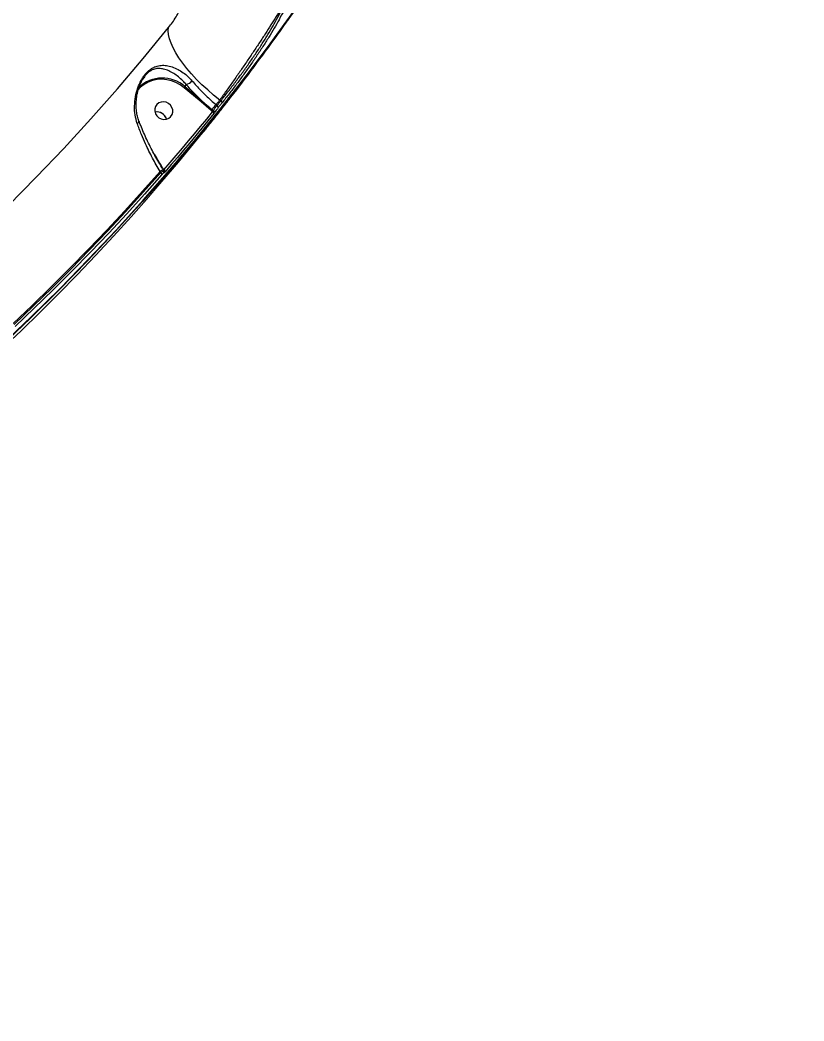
# Model space of a CAD drawing. Header units: millimetres. Extents: x -7151 to 6134, y -5040 to 5562.
# Drawn here: x -1329.2 to -948.5, y -1539.4 to -1053.6 of the extents above; entities that cross this region are included whole.
import ezdxf

# ---------------------------------------------------------------- set-up
doc = ezdxf.new("R2010")
doc.units = ezdxf.units.MM
for name, color, linetype in [('DIKOM_ОБЪЕКТ', 7, 'Continuous'), ('DIKOM_РАЗМЕР_ЗОНА', 7, 'Continuous'), ('DIKOM_РАЗМЕР_ОБЪЕКТА', 7, 'Continuous')]:
    doc.layers.add(name, color=color, linetype=linetype)
doc.styles.add('style1', font='arial.ttf', dxfattribs={"width": 0.8})
doc.dimstyles.new('1-50', dxfattribs={"dimtxt": 300, "dimasz": 200, "dimexe": 100, "dimexo": 0, "dimgap": 100, "dimtad": 1, "dimtxsty": 'style1', "dimcen": 200, "dimclrd": 7, "dimclre": 7, "dimclrt": 7, "dimadec": 1, "dimazin": 2, "dimtfac": 1, "dimtmove": 0, "dimatfit": 2, "dimfxl": 0, "dimlwd": 25, "dimlwe": 18, "dimarcsym": 0})

# ---------------------------------------------------------------- blocks, each defined once
blk = doc.blocks.new('*D0')
at = {"layer": 'Defpoints', "color": 0, "transparency": 16777216}
for p in [(4133.55, 168.74), (-4567.47, -1241.13), (4133.55, -4153.12)]:
    blk.add_point(p, dxfattribs=at)
at = {"layer": 'DIKOM_РАЗМЕР_ОБЪЕКТА', "color": 7, "lineweight": 18, "transparency": 16777216}
for p, q in [((4133.55, 168.74), (4133.55, -4253.12)), ((-4567.47, -1241.13), (-4567.47, -4253.12))]:
    blk.add_line(p, q, dxfattribs=at)
at = {"layer": 'DIKOM_РАЗМЕР_ОБЪЕКТА', "color": 7, "lineweight": 25, "transparency": 16777216}
blk.add_line((-4367.47, -4153.12), (3933.55, -4153.12), dxfattribs=at)
at = {"layer": 'DIKOM_РАЗМЕР_ОБЪЕКТА', "color": 7, "transparency": 16777216}
for points in [[(-4367.47, -4119.79), (-4367.47, -4186.45), (-4567.47, -4153.12)], [(3933.55, -4119.79), (3933.55, -4186.45), (4133.55, -4153.12)]]:
    blk.add_solid(points, dxfattribs=at)
at = {"layer": 'DIKOM_РАЗМЕР_ОБЪЕКТА', "color": 7, "transparency": 16777216, "insert": (150.61, -3899.95), "char_height": 300, "attachment_point": 5, "style": 'style1'}
blk.add_mtext('8700', dxfattribs=at)
blk = doc.blocks.new('*D3')
at = {"layer": 'Defpoints', "color": 0, "transparency": 16777216}
for p in [(6133.55, 253.24), (-5802.46, -2467.19), (6133.55, -4939.78)]:
    blk.add_point(p, dxfattribs=at)
at = {"layer": 'DIKOM_РАЗМЕР_ЗОНА', "color": 7, "lineweight": 18, "transparency": 16777216}
for p, q in [((6133.55, 253.24), (6133.55, -5039.78)), ((-5802.46, -2467.19), (-5802.46, -5039.78))]:
    blk.add_line(p, q, dxfattribs=at)
at = {"layer": 'DIKOM_РАЗМЕР_ЗОНА', "color": 7, "lineweight": 25, "transparency": 16777216}
blk.add_line((-5602.46, -4939.78), (5933.55, -4939.78), dxfattribs=at)
at = {"layer": 'DIKOM_РАЗМЕР_ЗОНА', "color": 7, "transparency": 16777216}
for points in [[(-5602.46, -4906.44), (-5602.46, -4973.11), (-5802.46, -4939.78)], [(5933.55, -4906.44), (5933.55, -4973.11), (6133.55, -4939.78)]]:
    blk.add_solid(points, dxfattribs=at)
at = {"layer": 'DIKOM_РАЗМЕР_ЗОНА', "color": 7, "transparency": 16777216, "insert": (186.61, -4686.61), "char_height": 300, "attachment_point": 5, "style": 'style1'}
blk.add_mtext('11950', dxfattribs=at)

msp = doc.modelspace()

# ---------------------------------------------------------------- linework, layer by layer
at = {"layer": 'DIKOM_ОБЪЕКТ', "color": 7, "linetype": 'Continuous', "lineweight": 15}
for p, q in [((-1269.364, -1082.053), (-1269.614, -1082.42)), ((-1241.301, -1093.371), (-1249.483, -1086.437)), ((-1248.484, -1084.923), (-1249.079, -1085.93)), ((-1249.079, -1085.93), (-1240.896, -1092.864)), ((-1231.647, -1092.796), (-1232.191, -1092.421)), ((-1236.322, -1097.54), (-1241.301, -1093.371)), ((-1235.644, -1098.114), (-1236.322, -1097.54)), ((-1235.937, -1097.064), (-1235.345, -1097.566)), ((-1234.015, -1094.688), (-1233.512, -1095.114)), ((-1271.424, -1102.7), (-1271.417, -1102.722)), ((-1239.985, -1107.693), (-1239.921, -1107.622)), ((-1264.055, -1118.668), (-1262.767, -1120.736)), ((-1260.848, -1127.621), (-1261.212, -1127.037)), ((-1259.431, -1126.721), (-1259.561, -1126.514))]:
    msp.add_line(p, q, dxfattribs=at)
at = {"layer": 'DIKOM_ОБЪЕКТ', "color": 7, "linetype": 'Continuous', "lineweight": 15, "flags": 128}
for points in [[(-1338.041, -1211.187), (-1323.775, -1197.667), (-1309.772, -1183.894), (-1296.035, -1169.872), (-1282.569, -1155.605), (-1269.378, -1141.098), (-1256.466, -1126.354), (-1243.838, -1111.379), (-1231.496, -1096.177), (-1219.444, -1080.752), (-1207.687, -1065.109), (-1196.227, -1049.254)], [(-1196.605, -1049.894), (-1208.065, -1065.75), (-1219.822, -1081.392), (-1231.874, -1096.817), (-1244.215, -1112.019), (-1256.844, -1126.995), (-1269.756, -1141.738), (-1282.947, -1156.245), (-1296.413, -1170.512), (-1310.149, -1184.535), (-1324.153, -1198.308), (-1338.419, -1211.827)], [(-1335.01, -1143.756), (-1321.314, -1129.947), (-1307.893, -1115.888), (-1294.749, -1101.584), (-1281.888, -1087.038), (-1269.314, -1072.255), (-1257.03, -1057.241)], [(-1232.191, -1092.421), (-1235.175, -1090.036), (-1238.063, -1087.557), (-1240.828, -1085.005), (-1243.446, -1082.405), (-1245.893, -1079.779), (-1248.146, -1077.152), (-1250.185, -1074.548), (-1251.991, -1071.991), (-1253.547, -1069.503), (-1254.84, -1067.107), (-1255.858, -1064.826), (-1256.591, -1062.68), (-1257.033, -1060.689), (-1257.18, -1058.87), (-1257.03, -1057.241)], [(-1249.483, -1086.437), (-1251.388, -1085.036), (-1253.468, -1083.909), (-1255.679, -1083.08), (-1257.971, -1082.567), (-1260.294, -1082.382), (-1262.599, -1082.529), (-1264.833, -1083.004), (-1266.95, -1083.797), (-1268.901, -1084.891), (-1270.644, -1086.261), (-1271.994, -1087.694)], [(-1232.191, -1092.421), (-1232.419, -1092.704), (-1232.646, -1092.988), (-1232.874, -1093.272), (-1233.102, -1093.555), (-1233.33, -1093.838), (-1233.558, -1094.122), (-1233.787, -1094.405), (-1234.015, -1094.688)], [(-1233.512, -1095.114), (-1233.279, -1094.825), (-1233.045, -1094.535), (-1232.812, -1094.245), (-1232.579, -1093.956), (-1232.346, -1093.666), (-1232.113, -1093.376), (-1231.88, -1093.086), (-1231.647, -1092.796)], [(-1262.728, -1100.149), (-1261.77, -1100.995), (-1260.622, -1101.56), (-1259.376, -1101.801), (-1258.132, -1101.696), (-1256.992, -1101.255), (-1256.048, -1100.513), (-1255.377, -1099.53), (-1255.033, -1098.387), (-1255.044, -1097.175), (-1255.408, -1095.993), (-1256.097, -1094.937), (-1257.054, -1094.091), (-1258.203, -1093.526), (-1259.449, -1093.286), (-1260.693, -1093.39), (-1261.832, -1093.832), (-1262.776, -1094.573), (-1263.448, -1095.556), (-1263.792, -1096.699), (-1263.781, -1097.911), (-1263.417, -1099.093), (-1262.728, -1100.149)], [(-1231.038, -1093.712), (-1231.271, -1094.002), (-1231.504, -1094.292), (-1231.737, -1094.582), (-1231.97, -1094.872), (-1232.203, -1095.162), (-1232.437, -1095.452), (-1232.671, -1095.742), (-1232.904, -1096.031)], [(-1259.346, -1126.303), (-1256.328, -1122.824), (-1253.326, -1119.332), (-1250.34, -1115.828), (-1247.369, -1112.31), (-1244.414, -1108.78), (-1241.475, -1105.237), (-1238.551, -1101.682), (-1235.644, -1098.114)], [(-1258.06, -1101.679), (-1258.33, -1100.945), (-1259.018, -1099.888)], [(-1235.039, -1099.036), (-1237.948, -1102.606), (-1240.874, -1106.165), (-1243.815, -1109.71), (-1246.773, -1113.243), (-1249.746, -1116.764), (-1252.735, -1120.271), (-1255.74, -1123.766), (-1258.76, -1127.248)], [(-1239.329, -1106.919), (-1239.095, -1106.629), (-1238.862, -1106.339), (-1238.628, -1106.049), (-1238.395, -1105.759), (-1238.161, -1105.469), (-1237.928, -1105.179), (-1237.695, -1104.889), (-1237.462, -1104.599)], [(-1264.239, -1136.534), (-1261.219, -1133.052), (-1258.215, -1129.557), (-1255.226, -1126.049), (-1252.253, -1122.529), (-1249.295, -1118.996), (-1246.354, -1115.451), (-1243.428, -1111.892), (-1240.518, -1108.322)], [(-1261.212, -1127.037), (-1269.726, -1136.64), (-1278.359, -1146.141), (-1287.111, -1155.539), (-1295.98, -1164.833), (-1304.965, -1174.022), (-1314.065, -1183.104), (-1323.279, -1192.079), (-1332.606, -1200.944)], [(-1259.561, -1126.514), (-1259.563, -1126.511), (-1259.574, -1126.498)], [(-1332.102, -1201.372), (-1322.795, -1192.524), (-1313.6, -1183.568), (-1304.518, -1174.504), (-1295.55, -1165.335), (-1286.699, -1156.061), (-1277.963, -1146.683), (-1269.346, -1137.202), (-1260.848, -1127.621)], [(-1260.262, -1128.565), (-1268.768, -1138.155), (-1277.392, -1147.643), (-1286.134, -1157.029), (-1294.994, -1166.311), (-1303.968, -1175.487), (-1313.058, -1184.558), (-1322.261, -1193.522), (-1331.575, -1202.377)], [(-1338, -1213.264), (-1328.685, -1204.409), (-1319.482, -1195.445), (-1310.393, -1186.374), (-1301.418, -1177.197), (-1292.559, -1167.915), (-1283.817, -1158.53), (-1275.192, -1149.041), (-1266.687, -1139.452)]]:
    msp.add_lwpolyline(points, dxfattribs=at)
at = {"layer": 'DIKOM_ОБЪЕКТ', "color": 7, "linetype": 'Continuous', "lineweight": 15}
for centre, radius, start, end in [((-1260.068, -1098.242), 16.503, 48.24972, 134.24476), ((-1249.941, -1079.705), 5.418, 285.59853, 321.50139), ((-1252.863, -1083.325), 4.594, 317.36678, 325.45839), ((-1244.66, -1090.274), 4.569, 317.32676, 325.46548), ((-1232.188, -1093.817), 1.154, 5.19759, 62.10678), ((-1240.347, -1093.889), 5.434, 317.79784, 324.24746), ((-1214.158, -1112.715), 26.819, 137.76535, 144.29947), ((-1234.674, -1096.828), 0.998, 227.6963, 314.89452), ((-1234.056, -1096.134), 1.156, 5.10553, 61.95104), ((-1272.771, -1102.565), 1.362, 291.62802, 353.38965), ((-1262.601, -1102.935), 4.703, 40.37648, 103.34371), ((-1262.602, -1102.948), 4.716, 15.61449, 103.29645), ((-1236.184, -1099.129), 1.149, 4.65071, 61.97351), ((-1259.53, -1129.389), 2.892, 90.87568, 125.56584), ((-1259.586, -1126.143), 0.488, 280.89596, 291.76635), ((-1260.03, -1127.295), 0.938, 333.337, 48.19459), ((-1259.941, -1127.326), 1.183, 3.79802, 59.82591), ((-1261.455, -1128.65), 1.195, 4.09308, 59.50203), ((-1260.24, -1127.294), 0.955, 319.89365, 345.94021), ((-1260.239, -1127.296), 0.954, 346.06834, 8.66512)]:
    msp.add_arc(centre, radius, start, end, dxfattribs=at)
for points, knots in [([(-1257.03, -1057.241), (-1256.399, -1056.424), (-1255.144, -1054.799), (-1253.374, -1052.106), (-1251.955, -1049.604), (-1251.089, -1047.667), (-1250.918, -1046.862), (-1250.847, -1046.526)], [0, 0, 0, 0, 0.2180266, 0.4332405, 0.6437973, 0.8514393, 1, 1, 1, 1]), ([(-1200.548, -1044.939), (-1201.285, -1046.186), (-1202.76, -1048.681), (-1205.303, -1052.795), (-1207.957, -1056.985), (-1210.665, -1061.175), (-1213.538, -1065.542), (-1216.547, -1070.042), (-1219.65, -1074.613), (-1222.807, -1079.197), (-1225.977, -1083.732), (-1229.129, -1088.181), (-1231.172, -1091.009), (-1232.191, -1092.421)], [0, 0, 0, 0, 0.1033765, 0.2067528, 0.2946085, 0.3827369, 0.4705921, 0.5587503, 0.6471817, 0.7353376, 0.8234686, 0.9118718, 1, 1, 1, 1]), ([(-1231.647, -1092.796), (-1230.553, -1091.422), (-1228.362, -1088.67), (-1225.022, -1084.303), (-1221.697, -1079.825), (-1218.427, -1075.267), (-1215.26, -1070.691), (-1212.242, -1066.154), (-1209.426, -1061.714), (-1206.845, -1057.415), (-1204.434, -1053.116), (-1202.252, -1048.876), (-1201.116, -1046.251), (-1200.548, -1044.939)], [0, 0, 0, 0, 0.0886903, 0.1776672, 0.2663576, 0.3550659, 0.4440564, 0.5327618, 0.6211385, 0.7097975, 0.798177, 0.8990866, 1, 1, 1, 1]), ([(-1199.264, -1044.85), (-1199.848, -1046.189), (-1201.016, -1048.866), (-1203.252, -1053.19), (-1205.72, -1057.578), (-1208.36, -1061.966), (-1211.238, -1066.499), (-1214.32, -1071.132), (-1217.554, -1075.804), (-1220.891, -1080.46), (-1224.282, -1085.034), (-1227.688, -1089.496), (-1229.922, -1092.308), (-1231.038, -1093.712)], [0, 0, 0, 0, 0.1009686, 0.2019364, 0.2903379, 0.3790215, 0.4674239, 0.5561132, 0.6450891, 0.733781, 0.8224235, 0.9113537, 1, 1, 1, 1]), ([(-1228.511, -1093.267), (-1227.944, -1092.548), (-1223.519, -1086.944), (-1215.485, -1076.266), (-1206.24, -1063.751), (-1200.84, -1056.136), (-1199.038, -1053.596)], [0, 0, 0, 0, 0.05559645, 0.4333068, 0.81096503, 1, 1, 1, 1]), ([(-1272.269, -1103.832), (-1272.67, -1102.45), (-1273.474, -1099.684), (-1273.676, -1095.3), (-1273.229, -1090.889), (-1272.121, -1086.721), (-1270.714, -1083.48), (-1269.376, -1081.248), (-1267.96, -1079.343), (-1266.328, -1077.783), (-1264.62, -1076.696), (-1262.803, -1075.916), (-1260.631, -1075.49), (-1258.036, -1075.594), (-1255.313, -1076.243), (-1252.588, -1077.424), (-1249.951, -1079.074), (-1247.653, -1080.939), (-1246.29, -1082.432), (-1245.701, -1083.077)], [0, 0, 0, 0, 0.075909, 0.1519071, 0.2286347, 0.3051887, 0.3688623, 0.4016199, 0.4343315, 0.490458, 0.5282352, 0.5660836, 0.6308795, 0.6957705, 0.7645208, 0.8332291, 0.8936804, 0.9540605, 1, 1, 1, 1]), ([(-1248.484, -1084.923), (-1249.018, -1084.31), (-1250.252, -1082.892), (-1252.306, -1081.071), (-1254.63, -1079.416), (-1257.03, -1078.147), (-1259.38, -1077.347), (-1261.633, -1077.04), (-1263.489, -1077.23), (-1265.073, -1077.795), (-1266.528, -1078.65), (-1268.079, -1080.027), (-1268.987, -1081.459), (-1269.364, -1082.053)], [0, 0, 0, 0, 0.0770929, 0.1781837, 0.2819409, 0.3974961, 0.5154201, 0.6223555, 0.7314659, 0.7911791, 0.8523205, 0.9386958, 1, 1, 1, 1]), ([(-1271.438, -1102.706), (-1271.448, -1102.683), (-1271.789, -1101.925), (-1272.212, -1100.292), (-1272.688, -1097.804), (-1272.856, -1095.156), (-1272.747, -1092.402), (-1272.377, -1089.815), (-1271.822, -1087.514), (-1271.182, -1085.582), (-1270.47, -1083.949), (-1269.874, -1082.762), (-1269.496, -1082.199), (-1269.385, -1082.034)], [0, 0, 0, 0, 0.0037072, 0.1210129, 0.2431945, 0.3699136, 0.5002194, 0.6333497, 0.7357463, 0.8258129, 0.9070896, 0.9727402, 1, 1, 1, 1]), ([(-1245.701, -1083.077), (-1244.277, -1084.675), (-1241.387, -1087.918), (-1237.346, -1091.795), (-1234.819, -1093.989), (-1234.015, -1094.688)], [0, 0, 0, 0, 0.3984816, 0.8085185, 1, 1, 1, 1]), ([(-1240.896, -1092.864), (-1242.223, -1091.575), (-1244.898, -1088.975), (-1247.282, -1086.281), (-1248.484, -1084.923)], [0, 0, 0, 0, 0.4956389, 1, 1, 1, 1]), ([(-1240.896, -1092.864), (-1240.644, -1093.081), (-1239.381, -1094.167), (-1237.719, -1095.557), (-1236.32, -1096.74), (-1235.937, -1097.064)], [0, 0, 0, 0, 0.1536793, 0.7682964, 1, 1, 1, 1]), ([(-1237.462, -1104.599), (-1236.209, -1103.032), (-1233.702, -1099.899), (-1230.713, -1096.122), (-1229.095, -1094.043), (-1228.498, -1093.277)], [0, 0, 0, 0, 0.3871158, 0.7742175, 1, 1, 1, 1]), ([(-1235.644, -1098.114), (-1235.614, -1098.068), (-1235.555, -1097.976), (-1235.468, -1097.825), (-1235.396, -1097.687), (-1235.36, -1097.605), (-1235.347, -1097.571), (-1235.345, -1097.566)], [0, 0, 0, 0, 0.2402449, 0.48127058, 0.72242956, 0.96279827, 1, 1, 1, 1]), ([(-1235.345, -1097.566), (-1235.333, -1097.547), (-1235.243, -1097.398), (-1235.003, -1097.039), (-1234.555, -1096.422), (-1234.032, -1095.743), (-1233.686, -1095.324), (-1233.512, -1095.114)], [0, 0, 0, 0, 0.0370842, 0.2779761, 0.5187386, 0.7593353, 1, 1, 1, 1]), ([(-1233.969, -1097.535), (-1233.976, -1097.548), (-1234.027, -1097.639), (-1234.166, -1097.86), (-1234.427, -1098.237), (-1234.733, -1098.652), (-1234.937, -1098.908), (-1235.039, -1099.036)], [0, 0, 0, 0, 0.0373494, 0.2782677, 0.5190573, 0.7594893, 1, 1, 1, 1]), ([(-1232.904, -1096.031), (-1233.006, -1096.16), (-1233.209, -1096.416), (-1233.513, -1096.832), (-1233.773, -1097.211), (-1233.911, -1097.432), (-1233.962, -1097.523), (-1233.969, -1097.535)], [0, 0, 0, 0, 0.2405087, 0.481036, 0.7218887, 0.9628961, 1, 1, 1, 1]), ([(-1259.538, -1126.475), (-1259.823, -1126.02), (-1260.774, -1124.504), (-1262.33, -1121.821), (-1264.195, -1118.452), (-1265.971, -1115.023), (-1267.645, -1111.578), (-1269.189, -1108.157), (-1270.445, -1105.19), (-1271.122, -1103.397), (-1271.384, -1102.707)], [0, 0, 0, 0, 0.0606091, 0.2021045, 0.3445631, 0.4874532, 0.6300458, 0.7717538, 0.9120998, 1, 1, 1, 1]), ([(-1261.212, -1127.037), (-1262.441, -1124.904), (-1264.935, -1120.577), (-1267.901, -1114.504), (-1270.38, -1108.87), (-1271.606, -1105.601), (-1272.269, -1103.832)], [0, 0, 0, 0, 0.2848627, 0.5777526, 0.7715686, 1, 1, 1, 1]), ([(-1240.518, -1108.322), (-1240.503, -1108.303), (-1240.39, -1108.163), (-1240.195, -1107.926), (-1240, -1107.694), (-1239.893, -1107.573), (-1239.912, -1107.606), (-1239.921, -1107.622)], [0, 0, 0, 0, 0.0372359, 0.2778889, 0.5185505, 0.7591658, 1, 1, 1, 1]), ([(-1240.476, -1108.271), (-1240.418, -1108.199), (-1240.254, -1107.997), (-1240.093, -1107.804), (-1239.993, -1107.688), (-1239.987, -1107.683), (-1239.986, -1107.681)], [0, 0, 0, 0, 0.22281882, 0.63014819, 0.87614571, 1, 1, 1, 1]), ([(-1240.09, -1107.802), (-1240.078, -1107.793), (-1240.044, -1107.768), (-1240.008, -1107.731), (-1239.97, -1107.693), (-1239.908, -1107.624), (-1239.831, -1107.534), (-1239.704, -1107.379), (-1239.658, -1107.323)], [0, 0, 0, 0, 0.0434378, 0.1141924, 0.1853155, 0.3056275, 0.7472037, 1, 1, 1, 1]), ([(-1239.921, -1107.622), (-1239.931, -1107.638), (-1239.95, -1107.67), (-1239.844, -1107.549), (-1239.65, -1107.315), (-1239.457, -1107.077), (-1239.344, -1106.937), (-1239.329, -1106.919)], [0, 0, 0, 0, 0.2406846, 0.4813443, 0.7220943, 0.962813, 1, 1, 1, 1]), ([(-1262.767, -1120.736), (-1262.613, -1120.985), (-1261.466, -1122.837), (-1260.33, -1124.695), (-1259.346, -1126.303)], [0, 0, 0, 0, 0.13435825, 1, 1, 1, 1]), ([(-1260.848, -1127.621), (-1260.786, -1127.568), (-1260.526, -1127.345), (-1260.107, -1127.016), (-1259.704, -1126.756), (-1259.477, -1126.659), (-1259.463, -1126.719), (-1259.459, -1126.739)], [0, 0, 0, 0, 0.0848497, 0.3569789, 0.6173827, 0.873797, 1, 1, 1, 1]), ([(-1259.317, -1127.525), (-1259.301, -1127.444), (-1259.266, -1127.27), (-1259.298, -1126.977), (-1259.395, -1126.808), (-1259.44, -1126.73)], [0, 0, 0, 0, 0.3209443, 0.6875835, 1, 1, 1, 1]), ([(-1259.427, -1126.72), (-1259.426, -1126.716), (-1259.422, -1126.689), (-1259.413, -1126.638), (-1259.405, -1126.596)], [0, 0, 0, 0, 0.1559871, 1, 1, 1, 1]), ([(-1259.405, -1126.596), (-1259.392, -1126.531), (-1259.374, -1126.44), (-1259.352, -1126.334), (-1259.346, -1126.303)], [0, 0, 0, 0, 0.7053583, 1, 1, 1, 1]), ([(-1259.51, -1127.909), (-1259.511, -1127.885), (-1259.513, -1127.836), (-1259.647, -1127.927), (-1259.865, -1128.13), (-1260.089, -1128.368), (-1260.229, -1128.527), (-1260.262, -1128.565)], [0, 0, 0, 0, 0.22493544, 0.4495542, 0.68031767, 0.92378963, 1, 1, 1, 1]), ([(-1259.192, -1127.715), (-1259.252, -1127.773), (-1259.383, -1127.899), (-1259.506, -1127.981), (-1259.508, -1127.933), (-1259.51, -1127.909)], [0, 0, 0, 0, 0.2985334, 0.6490069, 1, 1, 1, 1]), ([(-1258.76, -1127.248), (-1258.805, -1127.3), (-1258.964, -1127.48), (-1259.097, -1127.617), (-1259.192, -1127.715)], [0, 0, 0, 0, 0.287902, 1, 1, 1, 1]), ([(-1264.74, -1137.116), (-1264.691, -1137.059), (-1264.522, -1136.86), (-1264.357, -1136.67), (-1264.239, -1136.534)], [0, 0, 0, 0, 0.2879193, 1, 1, 1, 1]), ([(-1266.687, -1139.452), (-1266.569, -1139.316), (-1266.333, -1139.046), (-1265.973, -1138.623), (-1265.659, -1138.244), (-1265.526, -1138.077), (-1265.461, -1137.995)], [0, 0, 0, 0, 0.2565985, 0.5136767, 0.7612036, 1, 1, 1, 1]), ([(-1265.461, -1137.995), (-1265.401, -1137.919), (-1265.28, -1137.766), (-1265.017, -1137.446), (-1264.827, -1137.22), (-1264.74, -1137.116)], [0, 0, 0, 0, 0.3509435, 0.7013919, 1, 1, 1, 1])]:
    msp.add_open_spline(points, degree=3, knots=knots, dxfattribs=at)

# ---------------------------------------------------------------- dimensions: what is measured, and where the dimension line sits
at = {"layer": 'DIKOM_РАЗМЕР_ЗОНА'}
dim = msp.add_linear_dim(base=(6133.546, -4939.778), p1=(-5802.455, -2467.185), p2=(6133.546, 253.243), text='11950', dimstyle='1-50', dxfattribs=at)
dim.commit()
dim.dimension.update_dxf_attribs({"geometry": '*D3', "text_midpoint": (186.606, -4939.778), "dimtype": 160})
at = {"layer": 'DIKOM_РАЗМЕР_ОБЪЕКТА'}
dim = msp.add_linear_dim(base=(4133.546, -4153.121), p1=(-4567.472, -1241.128), p2=(4133.546, 168.743), text='8700', dimstyle='1-50', dxfattribs=at)
dim.commit()
dim.dimension.update_dxf_attribs({"geometry": '*D0', "text_midpoint": (150.606, -4153.121), "dimtype": 160})

doc.saveas('drawing.dxf')
